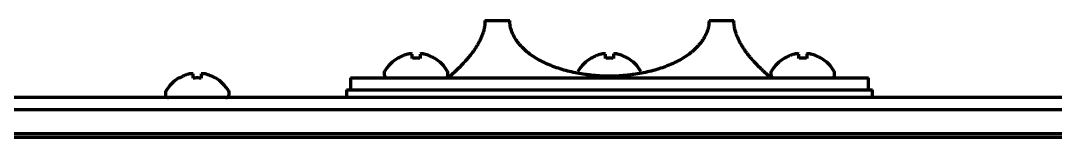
# Model space of a CAD drawing. Header units: inches. Extents: x -3077 to 7201, y 316 to 5463.
# Drawn here: x 3358.5 to 3488.3, y 3747.3 to 3762 of the extents above; entities that cross this region are included whole.
import ezdxf

# ---------------------------------------------------------------- set-up
doc = ezdxf.new("R2010")
doc.units = ezdxf.units.IN

msp = doc.modelspace()

# ---------------------------------------------------------------- linework, layer by layer
at = {"linetype": 'Continuous', "lineweight": 70}
for p, q in [((3416.74, 3761.96), (3419.85, 3761.96)), ((3444.85, 3761.96), (3447.96, 3761.96)), ((3405.8, 3757.2), (3405.8, 3757.23)), ((3410.4, 3757.23), (3410.4, 3757.2)), ((3430.05, 3757.2), (3430.05, 3757.23)), ((3434.65, 3757.23), (3434.65, 3757.2)), ((3454.3, 3757.2), (3454.3, 3757.23)), ((3458.9, 3757.23), (3458.9, 3757.2)), ((3378.35, 3754.7), (3378.35, 3754.73)), ((3382.95, 3754.73), (3382.95, 3754.7)), ((3399.85, 3754.76), (3464.85, 3754.76)), ((3399.85, 3754.76), (3399.85, 3753.26)), ((3404.1, 3755.36), (3404.1, 3755.16)), ((3412.1, 3755.16), (3412.1, 3755.36)), ((3412.35, 3754.96), (3412.35, 3754.75)), ((3452.35, 3754.75), (3452.35, 3754.96)), ((3452.6, 3755.36), (3452.6, 3755.16)), ((3460.6, 3755.16), (3460.6, 3755.36)), ((3464.85, 3753.26), (3464.85, 3754.76)), ((3547.04, 3752.26), (2984.66, 3752.26)), ((3376.65, 3752.86), (3376.65, 3752.66)), ((3384.65, 3752.66), (3384.65, 3752.86)), ((3399.35, 3753.26), (3465.35, 3753.26)), ((3399.35, 3753.26), (3399.35, 3752.26)), ((3465.35, 3752.26), (3465.35, 3753.26)), ((2822.85, 3750.76), (3708.85, 3750.76)), ((2822.85, 3747.76), (3708.85, 3747.76)), ((3540.35, 3747.26), (2991.35, 3747.26))]:
    msp.add_line(p, q, dxfattribs=at)
for centre, radius, start, end in [((3408.3, 3753.14), 4.8, 121.3727, 149.6988), ((3407.9, 3753.14), 4.8, 30.3012, 58.6273), ((3432.55, 3753.14), 4.8, 121.3727, 149.6988), ((3432.15, 3753.14), 4.8, 30.3012, 58.6273), ((3456.8, 3753.14), 4.8, 121.3727, 149.6988), ((3456.4, 3753.14), 4.8, 30.3012, 58.6273), ((3380.85, 3750.64), 4.8, 121.3727, 149.6988), ((3380.45, 3750.64), 4.8, 30.3012, 58.6273), ((3404.5, 3755.36), 0.4, 149.6988, 180), ((3404.5, 3755.16), 0.4, 180, 270), ((3411.7, 3755.16), 0.4, 270, 0), ((3411.7, 3755.36), 0.4, 0, 30.3012), ((3453, 3755.36), 0.4, 149.6988, 180), ((3453, 3755.16), 0.4, 180, 270), ((3460.2, 3755.16), 0.4, 270, 0), ((3460.2, 3755.36), 0.4, 0, 30.3012), ((3377.05, 3752.86), 0.4, 149.6988, 180), ((3377.05, 3752.66), 0.4, 180, 270), ((3384.25, 3752.66), 0.4, 270, 0), ((3384.25, 3752.86), 0.4, 0, 30.3012)]:
    msp.add_arc(centre, radius, start, end, dxfattribs=at)
for points, knots in [([(3416.74, 3761.96), (3416.74, 3761.78), (3416.73, 3761.61), (3416.69, 3761.27), (3416.67, 3761.11), (3416.62, 3760.9), (3416.61, 3760.86), (3416.6, 3760.78), (3416.57, 3760.66), (3416.53, 3760.55), (3416.46, 3760.32), (3416.41, 3760.17), (3416.3, 3759.88), (3416.24, 3759.74), (3416.11, 3759.47), (3416.05, 3759.34), (3415.91, 3759.09), (3415.85, 3758.97), (3415.71, 3758.74), (3415.64, 3758.62), (3415.5, 3758.41), (3415.42, 3758.3), (3415.32, 3758.14), (3415.26, 3758.07), (3415.21, 3757.99), (3415.17, 3757.95), (3415.15, 3757.92), (3414.99, 3757.7), (3414.85, 3757.52), (3414.57, 3757.19), (3414.43, 3757.03), (3414.17, 3756.74), (3414.04, 3756.6), (3413.86, 3756.41), (3413.8, 3756.35), (3413.71, 3756.26), (3413.68, 3756.23), (3413.63, 3756.17), (3413.6, 3756.14), (3413.46, 3756), (3413.35, 3755.9), (3413.16, 3755.71), (3413.07, 3755.63), (3412.91, 3755.47), (3412.83, 3755.4), (3412.7, 3755.28), (3412.64, 3755.22), (3412.57, 3755.16), (3412.56, 3755.15), (3412.54, 3755.13), (3412.5, 3755.1), (3412.47, 3755.07), (3412.42, 3755.02), (3412.39, 3755), (3412.37, 3754.97), (3412.36, 3754.97), (3412.35, 3754.96), (3412.35, 3754.96), (3412.35, 3754.96)], [0, 0, 0, 0, 0.031276, 0.031276, 0.062553, 0.062553, 0.070372, 0.070372, 0.078191, 0.093829, 0.093829, 0.125106, 0.125106, 0.156382, 0.156382, 0.187658, 0.187658, 0.218935, 0.218935, 0.250211, 0.250211, 0.281488, 0.281488, 0.297126, 0.304945, 0.304945, 0.312764, 0.312764, 0.375317, 0.375317, 0.437869, 0.437869, 0.500422, 0.500422, 0.531699, 0.531699, 0.547337, 0.547337, 0.562975, 0.562975, 0.625528, 0.625528, 0.688081, 0.688081, 0.750633, 0.750633, 0.813186, 0.813186, 0.828824, 0.828824, 0.844463, 0.875739, 0.875739, 0.938292, 0.938292, 0.969568, 0.969568, 1, 1, 1, 1]), ([(3444.85, 3761.96), (3444.85, 3761.78), (3444.84, 3761.61), (3444.79, 3761.27), (3444.76, 3761.11), (3444.71, 3760.9), (3444.69, 3760.86), (3444.67, 3760.78), (3444.63, 3760.66), (3444.59, 3760.55), (3444.5, 3760.32), (3444.43, 3760.17), (3444.28, 3759.88), (3444.2, 3759.74), (3444.03, 3759.47), (3443.94, 3759.34), (3443.74, 3759.09), (3443.65, 3758.97), (3443.44, 3758.74), (3443.33, 3758.62), (3443.11, 3758.4), (3443, 3758.3), (3442.83, 3758.14), (3442.74, 3758.07), (3442.65, 3757.99), (3442.59, 3757.94), (3442.56, 3757.92), (3442.28, 3757.7), (3442.03, 3757.52), (3441.51, 3757.19), (3441.24, 3757.03), (3440.69, 3756.74), (3440.41, 3756.6), (3439.97, 3756.41), (3439.82, 3756.35), (3439.6, 3756.26), (3439.52, 3756.23), (3439.37, 3756.17), (3439.3, 3756.14), (3438.92, 3756), (3438.61, 3755.9), (3437.99, 3755.71), (3437.67, 3755.63), (3437.03, 3755.47), (3436.71, 3755.4), (3436.05, 3755.27), (3435.72, 3755.22), (3435.3, 3755.16), (3435.22, 3755.15), (3435.05, 3755.13), (3434.8, 3755.09), (3434.54, 3755.07), (3434.04, 3755.02), (3433.36, 3754.97), (3432.35, 3754.95), (3431.34, 3754.97), (3430.66, 3755.02), (3430.24, 3755.06), (3430.15, 3755.07), (3429.98, 3755.09), (3429.73, 3755.12), (3429.48, 3755.15), (3428.98, 3755.22), (3428.65, 3755.28), (3428, 3755.4), (3427.68, 3755.47), (3427.04, 3755.63), (3426.72, 3755.71), (3426.1, 3755.9), (3425.79, 3756), (3425.41, 3756.14), (3425.33, 3756.17), (3425.18, 3756.23), (3424.96, 3756.31), (3424.74, 3756.41), (3424.3, 3756.6), (3424.02, 3756.73), (3423.47, 3757.03), (3423.2, 3757.18), (3422.68, 3757.52), (3422.42, 3757.7), (3422.12, 3757.94), (3422.06, 3757.99), (3421.94, 3758.09), (3421.88, 3758.14), (3421.71, 3758.3), (3421.59, 3758.4), (3421.37, 3758.62), (3421.27, 3758.73), (3421.06, 3758.97), (3420.96, 3759.09), (3420.84, 3759.25), (3420.82, 3759.28), (3420.77, 3759.34), (3420.7, 3759.44), (3420.63, 3759.54), (3420.5, 3759.74), (3420.42, 3759.88), (3420.28, 3760.17), (3420.21, 3760.31), (3420.13, 3760.51), (3420.12, 3760.54), (3420.09, 3760.62), (3420.07, 3760.66), (3420.03, 3760.78), (3420.01, 3760.86), (3419.94, 3761.1), (3419.91, 3761.27), (3419.88, 3761.48), (3419.88, 3761.52), (3419.87, 3761.61), (3419.86, 3761.65), (3419.86, 3761.78), (3419.85, 3761.87), (3419.85, 3761.96)], [0, 0, 0, 0, 0.015625, 0.015625, 0.03125, 0.03125, 0.035156, 0.035156, 0.039063, 0.046875, 0.046875, 0.0625, 0.0625, 0.078125, 0.078125, 0.09375, 0.09375, 0.109375, 0.109375, 0.125, 0.125, 0.140625, 0.140625, 0.148438, 0.152344, 0.152344, 0.15625, 0.15625, 0.1875, 0.1875, 0.21875, 0.21875, 0.25, 0.25, 0.265625, 0.265625, 0.273438, 0.273438, 0.28125, 0.28125, 0.3125, 0.3125, 0.34375, 0.34375, 0.375, 0.375, 0.40625, 0.40625, 0.414063, 0.414063, 0.421875, 0.4375, 0.4375, 0.46875, 0.5, 0.53125, 0.5625, 0.5625, 0.570313, 0.570313, 0.578125, 0.59375, 0.59375, 0.625, 0.625, 0.65625, 0.65625, 0.6875, 0.6875, 0.71875, 0.71875, 0.726563, 0.726563, 0.734375, 0.75, 0.75, 0.78125, 0.78125, 0.8125, 0.8125, 0.84375, 0.84375, 0.851563, 0.851563, 0.859375, 0.859375, 0.875, 0.875, 0.890625, 0.890625, 0.90625, 0.90625, 0.910156, 0.910156, 0.914063, 0.921875, 0.921875, 0.9375, 0.9375, 0.953125, 0.953125, 0.957031, 0.957031, 0.960938, 0.960938, 0.96875, 0.96875, 0.984375, 0.984375, 0.988281, 0.988281, 0.992188, 0.992188, 1, 1, 1, 1]), ([(3452.35, 3754.96), (3452.35, 3754.96), (3452.35, 3754.96), (3452.35, 3754.96), (3452.34, 3754.96), (3452.31, 3755), (3452.26, 3755.05), (3452.17, 3755.13), (3452.07, 3755.22), (3452.01, 3755.28), (3451.91, 3755.37), (3451.87, 3755.4), (3451.82, 3755.46), (3451.8, 3755.47), (3451.76, 3755.51), (3451.74, 3755.53), (3451.63, 3755.63), (3451.54, 3755.72), (3451.35, 3755.9), (3451.24, 3756.01), (3451.02, 3756.22), (3450.91, 3756.34), (3450.67, 3756.6), (3450.54, 3756.73), (3450.34, 3756.95), (3450.27, 3757.03), (3450.17, 3757.15), (3450.14, 3757.19), (3450.07, 3757.27), (3450.03, 3757.31), (3449.86, 3757.52), (3449.71, 3757.7), (3449.5, 3757.99), (3449.43, 3758.09), (3449.28, 3758.3), (3449.21, 3758.4), (3449.1, 3758.57), (3449.07, 3758.62), (3449, 3758.74), (3448.96, 3758.79), (3448.86, 3758.97), (3448.79, 3759.09), (3448.66, 3759.34), (3448.59, 3759.47), (3448.47, 3759.74), (3448.41, 3759.88), (3448.34, 3760.06), (3448.32, 3760.09), (3448.3, 3760.17), (3448.28, 3760.2), (3448.24, 3760.32), (3448.22, 3760.39), (3448.15, 3760.62), (3448.11, 3760.78), (3448.06, 3761.02), (3448.04, 3761.1), (3448.02, 3761.23), (3448.01, 3761.27), (3448, 3761.36), (3448, 3761.4), (3447.97, 3761.61), (3447.96, 3761.78), (3447.96, 3761.96)], [0, 0, 0, 0, 0.000843, 0.000843, 0.06329, 0.06329, 0.125738, 0.188185, 0.188185, 0.250632, 0.250632, 0.281856, 0.281856, 0.297468, 0.297468, 0.31308, 0.31308, 0.375527, 0.375527, 0.437974, 0.437974, 0.500422, 0.500422, 0.562869, 0.562869, 0.594092, 0.594092, 0.609704, 0.609704, 0.625316, 0.625316, 0.687763, 0.687763, 0.718987, 0.718987, 0.750211, 0.750211, 0.765823, 0.765823, 0.781434, 0.781434, 0.812658, 0.812658, 0.843882, 0.843882, 0.875105, 0.875105, 0.882911, 0.882911, 0.890717, 0.890717, 0.906329, 0.906329, 0.937553, 0.937553, 0.953165, 0.953165, 0.96097, 0.96097, 0.968776, 0.968776, 1, 1, 1, 1]), ([(3407.6, 3757.2), (3407.6, 3757.33), (3407.6, 3757.43), (3407.6, 3757.57), (3407.6, 3757.61), (3407.6, 3757.69), (3407.6, 3757.72), (3407.6, 3757.75)], [0, 0, 0, 0, 0.5, 0.5, 0.75, 0.75, 1, 1, 1, 1]), ([(3410.4, 3757.2), (3410.2, 3757.33), (3409.99, 3757.43), (3409.67, 3757.57), (3409.56, 3757.61), (3409.33, 3757.69), (3409.22, 3757.72), (3409.1, 3757.75)], [0, 0, 0, 0, 0.5, 0.5, 0.75, 0.75, 1, 1, 1, 1]), ([(3431.85, 3757.2), (3431.85, 3757.33), (3431.85, 3757.43), (3431.85, 3757.57), (3431.85, 3757.61), (3431.85, 3757.69), (3431.85, 3757.72), (3431.85, 3757.75)], [0, 0, 0, 0, 0.5, 0.5, 0.75, 0.75, 1, 1, 1, 1]), ([(3434.65, 3757.2), (3434.45, 3757.33), (3434.24, 3757.43), (3433.91, 3757.57), (3433.8, 3757.61), (3433.58, 3757.69), (3433.47, 3757.72), (3433.35, 3757.75)], [0, 0, 0, 0, 0.5, 0.5, 0.75, 0.75, 1, 1, 1, 1]), ([(3456.1, 3757.2), (3456.1, 3757.33), (3456.1, 3757.43), (3456.1, 3757.57), (3456.1, 3757.61), (3456.1, 3757.69), (3456.1, 3757.72), (3456.1, 3757.75)], [0, 0, 0, 0, 0.5, 0.5, 0.75, 0.75, 1, 1, 1, 1]), ([(3458.9, 3757.2), (3458.7, 3757.33), (3458.49, 3757.43), (3458.16, 3757.57), (3458.05, 3757.61), (3457.83, 3757.69), (3457.72, 3757.72), (3457.6, 3757.75)], [0, 0, 0, 0, 0.5, 0.5, 0.75, 0.75, 1, 1, 1, 1]), ([(3380.15, 3754.7), (3380.15, 3754.83), (3380.15, 3754.93), (3380.15, 3755.07), (3380.15, 3755.11), (3380.15, 3755.19), (3380.15, 3755.22), (3380.15, 3755.25)], [0, 0, 0, 0, 0.5, 0.5, 0.75, 0.75, 1, 1, 1, 1]), ([(3382.95, 3754.7), (3382.75, 3754.83), (3382.54, 3754.93), (3382.21, 3755.07), (3382.1, 3755.11), (3381.88, 3755.19), (3381.77, 3755.22), (3381.65, 3755.25)], [0, 0, 0, 0, 0.5, 0.5, 0.75, 0.75, 1, 1, 1, 1])]:
    msp.add_open_spline(points, degree=3, knots=knots, dxfattribs=at)
for points in [[(3407.1, 3757.75), (3407.05, 3757.74), (3406.94, 3757.71), (3406.78, 3757.66), (3406.62, 3757.6), (3406.47, 3757.54), (3406.31, 3757.47), (3406.16, 3757.4), (3405.99, 3757.31), (3405.87, 3757.24), (3405.8, 3757.2)], [(3407.6, 3757.75), (3407.58, 3757.75), (3407.53, 3757.76), (3407.45, 3757.77), (3407.38, 3757.77), (3407.31, 3757.77), (3407.24, 3757.76), (3407.17, 3757.76), (3407.13, 3757.75), (3407.1, 3757.75)], [(3409.1, 3757.75), (3409.08, 3757.75), (3409.03, 3757.76), (3408.96, 3757.77), (3408.89, 3757.77), (3408.82, 3757.77), (3408.75, 3757.77), (3408.68, 3757.76), (3408.63, 3757.75), (3408.6, 3757.75)], [(3408.6, 3757.75), (3408.6, 3757.74), (3408.6, 3757.71), (3408.6, 3757.66), (3408.6, 3757.6), (3408.6, 3757.54), (3408.6, 3757.47), (3408.6, 3757.4), (3408.6, 3757.31), (3408.6, 3757.24), (3408.6, 3757.2)], [(3431.35, 3757.75), (3431.3, 3757.74), (3431.19, 3757.71), (3431.03, 3757.66), (3430.87, 3757.6), (3430.71, 3757.54), (3430.56, 3757.47), (3430.41, 3757.4), (3430.24, 3757.31), (3430.12, 3757.24), (3430.05, 3757.2)], [(3431.85, 3757.75), (3431.83, 3757.75), (3431.77, 3757.76), (3431.7, 3757.77), (3431.63, 3757.77), (3431.56, 3757.77), (3431.49, 3757.76), (3431.42, 3757.76), (3431.38, 3757.75), (3431.35, 3757.75)], [(3433.35, 3757.75), (3433.33, 3757.75), (3433.28, 3757.76), (3433.21, 3757.77), (3433.14, 3757.77), (3433.07, 3757.77), (3433, 3757.77), (3432.92, 3757.76), (3432.88, 3757.75), (3432.85, 3757.75)], [(3432.85, 3757.75), (3432.85, 3757.74), (3432.85, 3757.71), (3432.85, 3757.66), (3432.85, 3757.6), (3432.85, 3757.54), (3432.85, 3757.47), (3432.85, 3757.4), (3432.85, 3757.31), (3432.85, 3757.24), (3432.85, 3757.2)], [(3455.6, 3757.75), (3455.55, 3757.74), (3455.44, 3757.71), (3455.28, 3757.66), (3455.12, 3757.6), (3454.96, 3757.54), (3454.81, 3757.47), (3454.65, 3757.4), (3454.49, 3757.31), (3454.36, 3757.24), (3454.3, 3757.2)], [(3456.1, 3757.75), (3456.07, 3757.75), (3456.02, 3757.76), (3455.95, 3757.77), (3455.88, 3757.77), (3455.81, 3757.77), (3455.74, 3757.76), (3455.67, 3757.76), (3455.62, 3757.75), (3455.6, 3757.75)], [(3457.6, 3757.75), (3457.58, 3757.75), (3457.53, 3757.76), (3457.46, 3757.77), (3457.39, 3757.77), (3457.32, 3757.77), (3457.24, 3757.77), (3457.17, 3757.76), (3457.12, 3757.75), (3457.1, 3757.75)], [(3457.1, 3757.75), (3457.1, 3757.74), (3457.1, 3757.71), (3457.1, 3757.66), (3457.1, 3757.6), (3457.1, 3757.54), (3457.1, 3757.47), (3457.1, 3757.4), (3457.1, 3757.31), (3457.1, 3757.24), (3457.1, 3757.2)], [(3408.6, 3757.2), (3408.44, 3757.22), (3408.1, 3757.25), (3407.77, 3757.22), (3407.6, 3757.2)], [(3432.85, 3757.2), (3432.69, 3757.22), (3432.35, 3757.25), (3432.02, 3757.22), (3431.85, 3757.2)], [(3457.1, 3757.2), (3456.93, 3757.22), (3456.6, 3757.25), (3456.27, 3757.22), (3456.1, 3757.2)], [(3379.65, 3755.25), (3379.6, 3755.24), (3379.49, 3755.21), (3379.33, 3755.16), (3379.17, 3755.1), (3379.01, 3755.04), (3378.86, 3754.97), (3378.71, 3754.9), (3378.54, 3754.81), (3378.42, 3754.74), (3378.35, 3754.7)], [(3380.15, 3755.25), (3380.13, 3755.25), (3380.07, 3755.26), (3380, 3755.27), (3379.93, 3755.27), (3379.86, 3755.27), (3379.79, 3755.26), (3379.72, 3755.26), (3379.68, 3755.25), (3379.65, 3755.25)], [(3381.15, 3754.7), (3380.99, 3754.72), (3380.65, 3754.75), (3380.32, 3754.72), (3380.15, 3754.7)], [(3381.65, 3755.25), (3381.63, 3755.25), (3381.58, 3755.26), (3381.51, 3755.27), (3381.44, 3755.27), (3381.37, 3755.27), (3381.3, 3755.27), (3381.22, 3755.26), (3381.18, 3755.25), (3381.15, 3755.25)], [(3381.15, 3755.25), (3381.15, 3755.24), (3381.15, 3755.21), (3381.15, 3755.16), (3381.15, 3755.1), (3381.15, 3755.04), (3381.15, 3754.97), (3381.15, 3754.9), (3381.15, 3754.81), (3381.15, 3754.74), (3381.15, 3754.7)]]:
    msp.add_open_spline(points, degree=3, dxfattribs=at)

doc.saveas('drawing.dxf')
